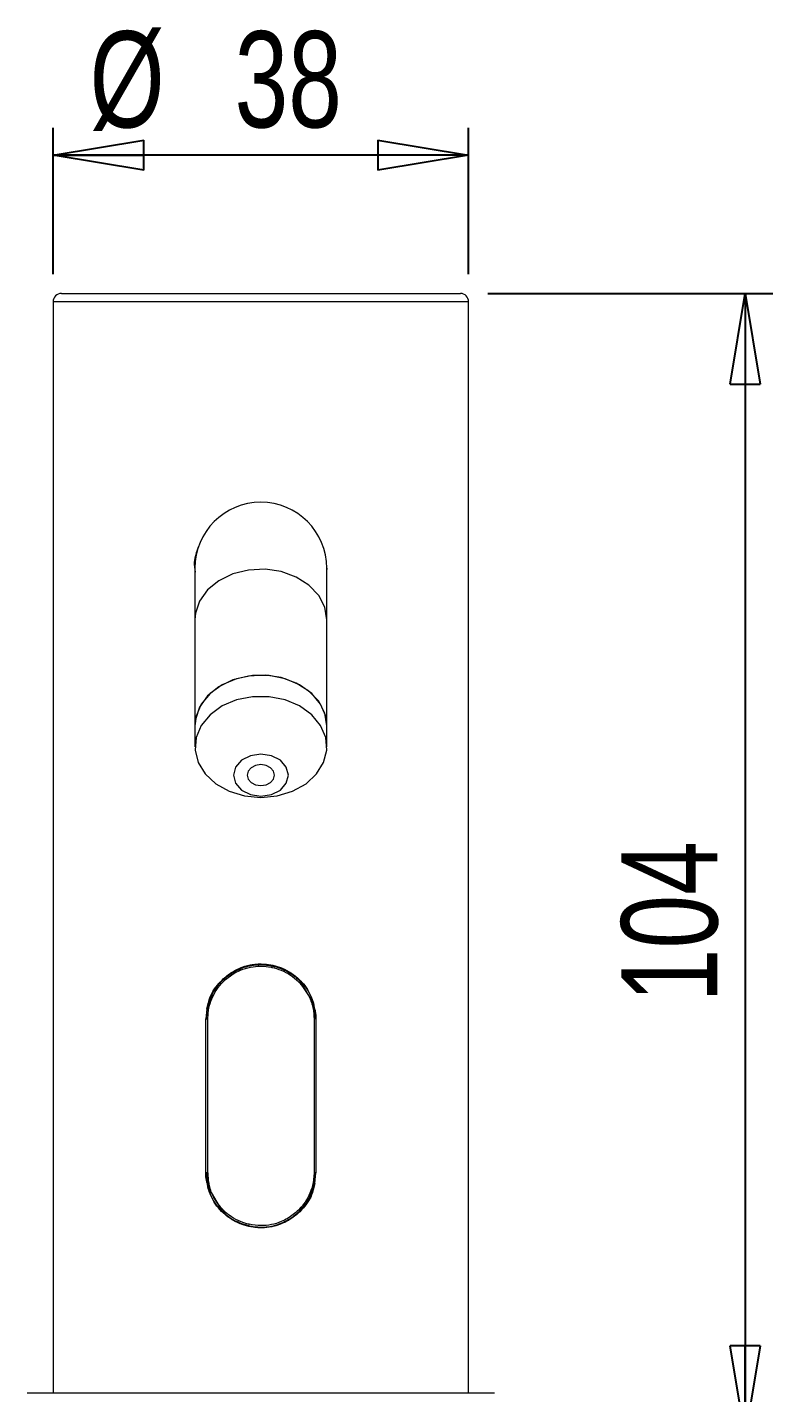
# Model space of a CAD drawing. Header units: millimetres. Extents: x 47 to 989, y 42 to 1399.
# Drawn here: x 806.9 to 942.5, y 1060.9 to 1309.4 of the extents above; entities that cross this region are included whole.
import ezdxf

# ---------------------------------------------------------------- set-up
doc = ezdxf.new("R2010")
doc.units = ezdxf.units.MM
doc.header["$LTSCALE"] = 5
doc.layers.add('LEVEL0', color=179, linetype='Continuous')
doc.styles.add('SLDTEXTSTYLE0', font='TXT', dxfattribs={"width": 0.75})
doc.dimstyles.new('SLDDIMSTYLE0', dxfattribs={"dimtxt": 17.5, "dimasz": 16.51, "dimexe": 0, "dimexo": 0.0625, "dimgap": 4.375, "dimtad": 1, "dimdec": 0, "dimlfac": 0.5, "dimrnd": 1e-09, "dimzin": 12, "dimdsep": 46, "dimtxsty": 'SLDTEXTSTYLE0', "dimblk1": 'CLOSED', "dimblk2": 'CLOSED', "dimsah": 1, "dimcen": 0.09, "dimadec": 0, "dimazin": 3, "dimtfac": 1, "dimtdec": 0, "dimtofl": 0, "dimtmove": 0, "dimatfit": 3, "dimldrblk": 'CLOSED', "dimfxl": 0, "dimfrac": 2, "dimtolj": 1, "dimtzin": 12, "dimarcsym": 0})

# ---------------------------------------------------------------- blocks, each defined once
blk = doc.blocks.new('_CLOSED')
at = {"color": 0, "linetype": 'ByBlock', "lineweight": -2}
for p, q in [((-1, 0.166667), (0, 0)), ((-1, 0.166667), (-1, -0.166667)), ((0, 0), (-1, -0.166667)), ((0, 0), (-1, 0))]:
    blk.add_line(p, q, dxfattribs=at)
blk = doc.blocks.new('_D_4')
at = {"layer": 'LEVEL0', "color": 7}
for p, q in [((890.69, 1260.93), (942.51, 1260.93)), ((937.51, 1260.93), (937.51, 1052.93)), ((895.39, 1052.93), (942.51, 1052.93))]:
    blk.add_line(p, q, dxfattribs=at)
at = {"layer": 'LEVEL0', "color": 7, "xscale": 16.51, "yscale": 16.51}
for p, rotation in [((937.51, 1260.93, -12.2), 90.0000000000004), ((937.51, 1052.93, -12.2), 270.0000000000004)]:
    blk.add_blockref('_CLOSED', p, dxfattribs=dict(at, rotation=rotation))
at = {"layer": 'LEVEL0', "color": 7, "insert": (914.95, 1131.98), "char_height": 17.5, "attachment_point": 1, "rotation": 90, "style": 'SLDTEXTSTYLE0'}
blk.add_mtext('104', dxfattribs=at)
blk = doc.blocks.new('_D_5')
at = {"layer": 'LEVEL0', "color": 7}
for p, q in [((811.59, 1264.43), (811.59, 1291.08)), ((887.19, 1264.43), (887.19, 1291.08)), ((887.19, 1286.08), (811.59, 1286.08))]:
    blk.add_line(p, q, dxfattribs=at)
at = {"layer": 'LEVEL0', "color": 7, "xscale": 16.51, "yscale": 16.51, "rotation": 180.0000000000004}
blk.add_blockref('_CLOSED', (811.59, 1286.08, -12.2), dxfattribs=at)
at = {"layer": 'LEVEL0', "color": 7, "xscale": 16.51, "yscale": 16.51}
blk.add_blockref('_CLOSED', (887.19, 1286.08, -12.2), dxfattribs=at)
at = {"layer": 'LEVEL0', "color": 7, "char_height": 17.5, "attachment_point": 1, "style": 'SLDTEXTSTYLE0'}
for s, insert in [('%%c', (818.23, 1308.64)), ('38', (844.61, 1308.64))]:
    blk.add_mtext(s, dxfattribs=dict(at, insert=insert))

msp = doc.modelspace()

# ---------------------------------------------------------------- linework, layer by layer
at = {"color": 7, "linetype": 'Continuous', "lineweight": 15}
for p, q in [((813.09, 1260.93), (885.69, 1260.93)), ((811.59, 1259.43), (811.59, 1060.93)), ((887.19, 1060.93), (887.19, 1259.43)), ((837.39, 1210.93), (837.39, 1201.57)), ((861.39, 1210.95), (861.33, 1210.41)), ((861.39, 1201.57), (861.39, 1210.93)), ((837.39, 1201.57), (837.39, 1182.29)), ((861.39, 1182.29), (861.39, 1201.57)), ((837.39, 1182.29), (837.39, 1178.43)), ((861.39, 1178.43), (861.39, 1182.29)), ((856.58, 1135.74), (858.88, 1131.77)), ((839.55, 1130.72), (839.39, 1128.93)), ((858.88, 1131.77), (859.3, 1128.93)), ((858.97, 1131.81), (859.39, 1128.93)), ((839.39, 1100.93), (839.39, 1128.93)), ((859.39, 1128.93), (859.39, 1100.93)), ((839.82, 1098.03), (839.39, 1100.93)), ((839.48, 1100.93), (839.9, 1098.07)), ((859.2, 1098.99), (859.39, 1100.93)), ((839.9, 1098.07), (842.22, 1094.11)), ((856.53, 1093.93), (856.51, 1093.93)), ((806.89, 1060.93), (891.89, 1060.93))]:
    msp.add_line(p, q, dxfattribs=at)
at = {"color": 8, "linetype": 'Continuous', "lineweight": 0}
for p, q in [((887.19, 1259.43), (811.59, 1259.43)), ((839.48, 1128.93), (839.64, 1130.7)), ((839.71, 1128.93), (839.87, 1130.65)), ((839.71, 1100.93), (839.71, 1128.93)), ((859.07, 1128.93), (859.07, 1100.93)), ((859.07, 1100.93), (858.89, 1099.07)), ((859.11, 1099.02), (859.3, 1100.93))]:
    msp.add_line(p, q, dxfattribs=at)
at = {"color": 8, "linetype": 'Continuous', "lineweight": 0, "flags": 128}
msp.add_lwpolyline([(861.39, 1201.57), (861.01, 1203.86), (859.91, 1206), (858.14, 1207.87), (855.82, 1209.33), (853.1, 1210.32), (850.14, 1210.75), (847.14, 1210.6), (844.28, 1209.89), (841.74, 1208.66), (839.68, 1206.98), (838.23, 1204.96), (837.48, 1202.73), (837.39, 1201.57)], dxfattribs=at)
at = {"color": 7, "linetype": 'Continuous', "lineweight": 15, "flags": 128}
for points in [[(861.39, 1182.29), (861.01, 1184.58), (859.91, 1186.72), (858.14, 1188.58), (855.82, 1190.05), (853.1, 1191.03), (850.14, 1191.46), (847.14, 1191.32), (844.28, 1190.61), (841.74, 1189.37), (839.68, 1187.69), (838.23, 1185.67), (837.48, 1183.44), (837.39, 1182.29)], [(861.39, 1182.29), (861.18, 1184.01), (860.25, 1186.2), (858.64, 1188.15), (856.44, 1189.73), (853.81, 1190.84), (850.89, 1191.41), (847.89, 1191.41), (844.97, 1190.84), (842.34, 1189.73), (840.14, 1188.15), (838.53, 1186.2), (837.6, 1184.01), (837.39, 1182.29)], [(849.39, 1169.24), (852.37, 1169.53), (855.17, 1170.38), (857.6, 1171.73), (859.52, 1173.51), (860.8, 1175.59), (861.37, 1177.86), (861.18, 1180.16), (860.25, 1182.35), (858.64, 1184.29), (856.44, 1185.87), (853.81, 1186.98), (850.89, 1187.55), (847.89, 1187.55), (844.97, 1186.98), (842.34, 1185.87), (840.14, 1184.29), (838.53, 1182.35), (837.6, 1180.16), (837.41, 1177.86), (837.98, 1175.59), (839.26, 1173.51), (841.18, 1171.73), (843.61, 1170.38), (846.41, 1169.53), (849.39, 1169.24)], [(849.39, 1169.46), (851.3, 1169.75), (852.93, 1170.58), (854.01, 1171.82), (854.39, 1173.29), (854.01, 1174.76), (852.93, 1176), (851.3, 1176.83), (849.39, 1177.12), (847.48, 1176.83), (845.85, 1176), (844.77, 1174.76), (844.39, 1173.29), (844.77, 1171.82), (845.85, 1170.58), (847.48, 1169.75), (849.39, 1169.46)], [(849.39, 1171.38), (850.35, 1171.52), (851.16, 1171.94), (851.7, 1172.56), (851.89, 1173.29), (851.7, 1174.02), (851.16, 1174.64), (850.35, 1175.06), (849.39, 1175.21), (848.43, 1175.06), (847.62, 1174.64), (847.08, 1174.02), (846.89, 1173.29), (847.08, 1172.56), (847.62, 1171.94), (848.43, 1171.52), (849.39, 1171.38)]]:
    msp.add_lwpolyline(points, dxfattribs=at)
at = {"color": 7, "linetype": 'Continuous', "lineweight": 15}
for centre, radius, start, end in [((813.09, 1259.43), 1.5, 90, 180), ((885.69, 1259.43), 1.5, 0, 90), ((849.39, 1210.93), 12, 0, 180)]:
    msp.add_arc(centre, radius, start, end, dxfattribs=at)
for points, knots in [([(837.48, 1210.24), (837.39, 1210.85), (837.18, 1212.41), (837.72, 1213.89), (838.05, 1214.8)], [0, 0, 0, 0, 0.390599, 1, 1, 1, 1]), ([(839.87, 1131.8), (839.89, 1131.92), (840.07, 1133.13), (841.42, 1135.17), (843.82, 1137.48), (846.99, 1138.83), (850.37, 1139.07), (853.61, 1138.2), (856.35, 1136.33), (858.22, 1134.08), (858.67, 1132.37), (858.83, 1131.76)], [0, 0, 0, 0, 0.0150536, 0.1435212, 0.2748503, 0.408205, 0.5385275, 0.6656414, 0.7940376, 0.9263089, 1, 1, 1, 1]), ([(844.16, 1137.46), (844.62, 1137.71), (846.22, 1138.58), (848.8, 1139.11), (850.78, 1138.81), (851.48, 1138.71)], [0, 0, 0, 0, 0.2071637, 0.7225047, 1, 1, 1, 1]), ([(844.2, 1137.35), (845.01, 1137.76), (846.64, 1138.57), (849.18, 1138.92), (850.77, 1138.7), (851.46, 1138.6)], [0, 0, 0, 0, 0.361374, 0.722699, 1, 1, 1, 1]), ([(851.46, 1138.6), (852.37, 1138.32), (854.2, 1137.76), (855.8, 1136.53), (856.52, 1135.8), (856.58, 1135.74)], [0, 0, 0, 0, 0.478919, 0.958244, 1, 1, 1, 1]), ([(851.48, 1138.71), (852.06, 1138.55), (853.91, 1138.05), (855.61, 1136.88), (856.57, 1135.89), (856.63, 1135.83)], [0, 0, 0, 0, 0.3039047, 0.9579742, 1, 1, 1, 1]), ([(839.55, 1130.72), (839.72, 1131.41), (840.21, 1133.36), (841.83, 1135.78), (843.53, 1137), (844.16, 1137.46)], [0, 0, 0, 0, 0.25246, 0.718951, 1, 1, 1, 1]), ([(839.64, 1130.7), (839.91, 1131.65), (840.45, 1133.58), (842.13, 1135.86), (843.57, 1136.9), (844.2, 1137.35)], [0, 0, 0, 0, 0.358265, 0.718511, 1, 1, 1, 1]), ([(856.63, 1135.83), (857.4, 1134.85), (858.37, 1133.62), (858.86, 1132.13), (858.97, 1131.81)], [0, 0, 0, 0, 0.784979, 1, 1, 1, 1]), ([(859.09, 1130.94), (859.17, 1130.73), (859.4, 1130.09), (859.39, 1129.4), (859.39, 1128.93)], [0, 0, 0, 0, 0.321425, 1, 1, 1, 1]), ([(839.39, 1128.93), (839.39, 1128.93), (839.4, 1128.93), (839.46, 1128.93), (839.48, 1128.93)], [0, 0, 0, 0, 0.500001, 1, 1, 1, 1]), ([(859.39, 1128.93), (859.39, 1128.93), (859.38, 1128.93), (859.33, 1128.93), (859.3, 1128.93)], [0, 0, 0, 0, 0.500001, 1, 1, 1, 1]), ([(839.69, 1098.91), (839.61, 1099.12), (839.38, 1099.77), (839.39, 1100.46), (839.39, 1100.93)], [0, 0, 0, 0, 0.324473, 1, 1, 1, 1]), ([(839.48, 1100.93), (839.46, 1100.93), (839.4, 1100.93), (839.39, 1100.93), (839.39, 1100.93)], [0, 0, 0, 0, 0.499999, 1, 1, 1, 1]), ([(859.39, 1100.93), (859.39, 1100.93), (859.38, 1100.93), (859.33, 1100.93), (859.3, 1100.93)], [0, 0, 0, 0, 0.500001, 1, 1, 1, 1]), ([(842.16, 1094.02), (841.39, 1095), (840.42, 1096.23), (839.92, 1097.72), (839.82, 1098.03)], [0, 0, 0, 0, 0.785092, 1, 1, 1, 1]), ([(858.9, 1098.01), (858.89, 1097.9), (858.7, 1096.71), (857.36, 1094.69), (854.96, 1092.38), (851.79, 1091.03), (848.41, 1090.79), (845.17, 1091.66), (842.43, 1093.53), (840.51, 1095.87), (840.04, 1097.68), (839.86, 1098.38)], [0, 0, 0, 0, 0.012721, 0.14001, 0.270135, 0.402267, 0.531394, 0.657342, 0.784561, 0.915619, 1, 1, 1, 1]), ([(854.39, 1092.4), (855.09, 1092.89), (856.59, 1093.93), (858.29, 1096.22), (858.84, 1098.09), (859.11, 1099.02)], [0, 0, 0, 0, 0.305922, 0.653464, 1, 1, 1, 1]), ([(859.2, 1098.99), (859.03, 1098.36), (858.54, 1096.46), (856.91, 1094.01), (855.13, 1092.78), (854.42, 1092.29)], [0, 0, 0, 0, 0.233203, 0.69449, 1, 1, 1, 1]), ([(847.18, 1091.18), (846.64, 1091.33), (844.84, 1091.83), (843.18, 1092.98), (842.22, 1093.97), (842.16, 1094.02)], [0, 0, 0, 0, 0.289028, 0.95797, 1, 1, 1, 1]), ([(842.22, 1094.11), (842.27, 1094.06), (842.97, 1093.34), (844.53, 1092.14), (846.31, 1091.57), (847.2, 1091.29)], [0, 0, 0, 0, 0.041891, 0.52048, 1, 1, 1, 1]), ([(854.42, 1092.29), (854.03, 1092.08), (852.49, 1091.27), (849.94, 1090.75), (847.92, 1091.06), (847.18, 1091.18)], [0, 0, 0, 0, 0.179273, 0.70136, 1, 1, 1, 1]), ([(847.2, 1091.29), (847.93, 1091.18), (849.52, 1090.94), (852.03, 1091.27), (853.6, 1092.02), (854.39, 1092.4)], [0, 0, 0, 0, 0.2983381, 0.6489954, 1, 1, 1, 1])]:
    msp.add_open_spline(points, degree=3, knots=knots, dxfattribs=at)
at = {"color": 8, "linetype": 'Continuous', "lineweight": 0}
for points, knots in [([(844.33, 1137.12), (844.78, 1137.36), (846.32, 1138.2), (848.76, 1138.64), (850.7, 1138.47), (851.36, 1138.33), (851.41, 1138.32)], [0, 0, 0, 0, 0.206971, 0.722302, 0.981037, 1, 1, 1, 1]), ([(851.41, 1138.32), (851.42, 1138.38), (851.44, 1138.48), (851.46, 1138.56), (851.46, 1138.6)], [0, 0, 0, 0, 0.560061, 1, 1, 1, 1]), ([(851.41, 1138.32), (851.97, 1138.17), (853.76, 1137.68), (855.41, 1136.56), (856.34, 1135.61), (856.4, 1135.55)], [0, 0, 0, 0, 0.304299, 0.958185, 1, 1, 1, 1]), ([(851.46, 1138.6), (851.47, 1138.63), (851.48, 1138.7), (851.48, 1138.71), (851.48, 1138.71)], [0, 0, 0, 0, 0.560021, 1, 1, 1, 1]), ([(839.87, 1130.65), (839.88, 1130.7), (840.01, 1131.37), (840.59, 1133.22), (842.08, 1135.5), (843.71, 1136.67), (844.33, 1137.12)], [0, 0, 0, 0, 0.01937, 0.252046, 0.71829, 1, 1, 1, 1]), ([(844.2, 1137.35), (844.18, 1137.38), (844.16, 1137.43), (844.16, 1137.44), (844.16, 1137.44)], [0, 0, 0, 0, 0.807151, 1, 1, 1, 1]), ([(844.33, 1137.12), (844.3, 1137.16), (844.25, 1137.25), (844.22, 1137.32), (844.2, 1137.35)], [0, 0, 0, 0, 0.560015, 1, 1, 1, 1]), ([(856.4, 1135.55), (856.44, 1135.59), (856.51, 1135.66), (856.56, 1135.71), (856.58, 1135.74)], [0, 0, 0, 0, 0.560009, 1, 1, 1, 1]), ([(856.4, 1135.55), (857.14, 1134.62), (858.08, 1133.43), (858.55, 1132.01), (858.66, 1131.7)], [0, 0, 0, 0, 0.785226, 1, 1, 1, 1]), ([(856.58, 1135.74), (856.6, 1135.76), (856.63, 1135.81), (856.63, 1135.82), (856.63, 1135.83)], [0, 0, 0, 0, 0.559985, 1, 1, 1, 1]), ([(839.64, 1130.7), (839.61, 1130.7), (839.56, 1130.71), (839.55, 1130.72), (839.55, 1130.72)], [0, 0, 0, 0, 0.559996, 1, 1, 1, 1]), ([(839.87, 1130.65), (839.82, 1130.66), (839.73, 1130.68), (839.67, 1130.69), (839.64, 1130.7)], [0, 0, 0, 0, 0.559992, 1, 1, 1, 1]), ([(858.66, 1131.7), (858.71, 1131.71), (858.79, 1131.74), (858.85, 1131.76), (858.88, 1131.77)], [0, 0, 0, 0, 0.55999, 1, 1, 1, 1]), ([(858.66, 1131.7), (858.74, 1131.4), (858.99, 1130.5), (859.04, 1129.56), (859.07, 1128.93)], [0, 0, 0, 0, 0.329848, 1, 1, 1, 1]), ([(858.88, 1131.77), (858.91, 1131.79), (858.96, 1131.8), (858.96, 1131.81), (858.97, 1131.81)], [0, 0, 0, 0, 0.559997, 1, 1, 1, 1]), ([(839.48, 1128.93), (839.51, 1128.93), (839.58, 1128.93), (839.67, 1128.93), (839.71, 1128.93)], [0, 0, 0, 0, 0.499998, 1, 1, 1, 1]), ([(859.3, 1128.93), (859.27, 1128.93), (859.2, 1128.93), (859.11, 1128.93), (859.07, 1128.93)], [0, 0, 0, 0, 0.499998, 1, 1, 1, 1]), ([(839.71, 1100.93), (839.67, 1100.93), (839.58, 1100.93), (839.51, 1100.93), (839.48, 1100.93)], [0, 0, 0, 0, 0.500002, 1, 1, 1, 1]), ([(839.71, 1100.93), (839.74, 1100.3), (839.79, 1099.36), (840.04, 1098.45), (840.13, 1098.15)], [0, 0, 0, 0, 0.670117, 1, 1, 1, 1]), ([(859.3, 1100.93), (859.27, 1100.93), (859.2, 1100.93), (859.11, 1100.93), (859.07, 1100.93)], [0, 0, 0, 0, 0.499998, 1, 1, 1, 1]), ([(839.82, 1098.03), (839.82, 1098.04), (839.83, 1098.05), (839.88, 1098.07), (839.9, 1098.07)], [0, 0, 0, 0, 0.559993, 1, 1, 1, 1]), ([(839.9, 1098.07), (839.94, 1098.09), (840, 1098.11), (840.09, 1098.14), (840.13, 1098.15)], [0, 0, 0, 0, 0.560003, 1, 1, 1, 1]), ([(842.39, 1094.3), (841.65, 1095.23), (840.71, 1096.42), (840.23, 1097.84), (840.13, 1098.15)], [0, 0, 0, 0, 0.785374, 1, 1, 1, 1]), ([(858.89, 1099.07), (858.88, 1099.07), (858.76, 1098.45), (858.19, 1096.64), (856.67, 1094.29), (854.95, 1093.11), (854.26, 1092.64)], [0, 0, 0, 0, 0.001768, 0.232732, 0.693777, 1, 1, 1, 1]), ([(859.11, 1099.02), (859.08, 1099.03), (859.01, 1099.04), (858.92, 1099.06), (858.88, 1099.07)], [0, 0, 0, 0, 0.560012, 1, 1, 1, 1]), ([(859.2, 1098.99), (859.2, 1099), (859.19, 1099), (859.14, 1099.01), (859.11, 1099.02)], [0, 0, 0, 0, 0.559997, 1, 1, 1, 1]), ([(842.16, 1094.02), (842.16, 1094.03), (842.16, 1094.05), (842.2, 1094.09), (842.22, 1094.11)], [0, 0, 0, 0, 0.560015, 1, 1, 1, 1]), ([(842.22, 1094.11), (842.24, 1094.15), (842.29, 1094.2), (842.36, 1094.27), (842.39, 1094.3)], [0, 0, 0, 0, 0.559993, 1, 1, 1, 1]), ([(847.25, 1091.57), (846.73, 1091.72), (844.99, 1092.2), (843.38, 1093.29), (842.45, 1094.24), (842.39, 1094.3)], [0, 0, 0, 0, 0.289366, 0.958047, 1, 1, 1, 1]), ([(847.18, 1091.18), (847.18, 1091.19), (847.18, 1091.2), (847.19, 1091.26), (847.2, 1091.29)], [0, 0, 0, 0, 0.560019, 1, 1, 1, 1]), ([(847.2, 1091.29), (847.21, 1091.34), (847.22, 1091.42), (847.24, 1091.52), (847.25, 1091.57)], [0, 0, 0, 0, 0.5600446, 1, 1, 1, 1]), ([(854.26, 1092.64), (853.88, 1092.44), (852.39, 1091.66), (849.93, 1091.16), (847.97, 1091.46), (847.25, 1091.57)], [0, 0, 0, 0, 0.1791335, 0.7012484, 1, 1, 1, 1]), ([(854.39, 1092.4), (854.37, 1092.44), (854.33, 1092.51), (854.28, 1092.6), (854.26, 1092.64)], [0, 0, 0, 0, 0.559982, 1, 1, 1, 1]), ([(854.42, 1092.29), (854.43, 1092.3), (854.43, 1092.31), (854.4, 1092.37), (854.39, 1092.4)], [0, 0, 0, 0, 0.559985, 1, 1, 1, 1])]:
    msp.add_open_spline(points, degree=3, knots=knots, dxfattribs=at)

# ---------------------------------------------------------------- dimensions: what is measured, and where the dimension line sits
at = {"layer": 'LEVEL0', "color": 7}
dim = msp.add_linear_dim(base=(811.59, 1286.08), p1=(887.19, 1259.43), p2=(811.59, 1259.43), text='%%c<>', dimstyle='SLDDIMSTYLE0', dxfattribs=at)
dim.commit()
dim.dimension.update_dxf_attribs({"geometry": '_D_5', "text_midpoint": (844.35, 1286.08), "dimtype": 160})
dim = msp.add_linear_dim(base=(937.51, 1052.93), p1=(885.69, 1260.93), p2=(890.39, 1052.93), angle=90, dimstyle='SLDDIMSTYLE0', dxfattribs=at)
dim.commit()
dim.dimension.update_dxf_attribs({"geometry": '_D_4', "text_midpoint": (937.51, 1151.37), "dimtype": 160})

doc.saveas('drawing.dxf')
